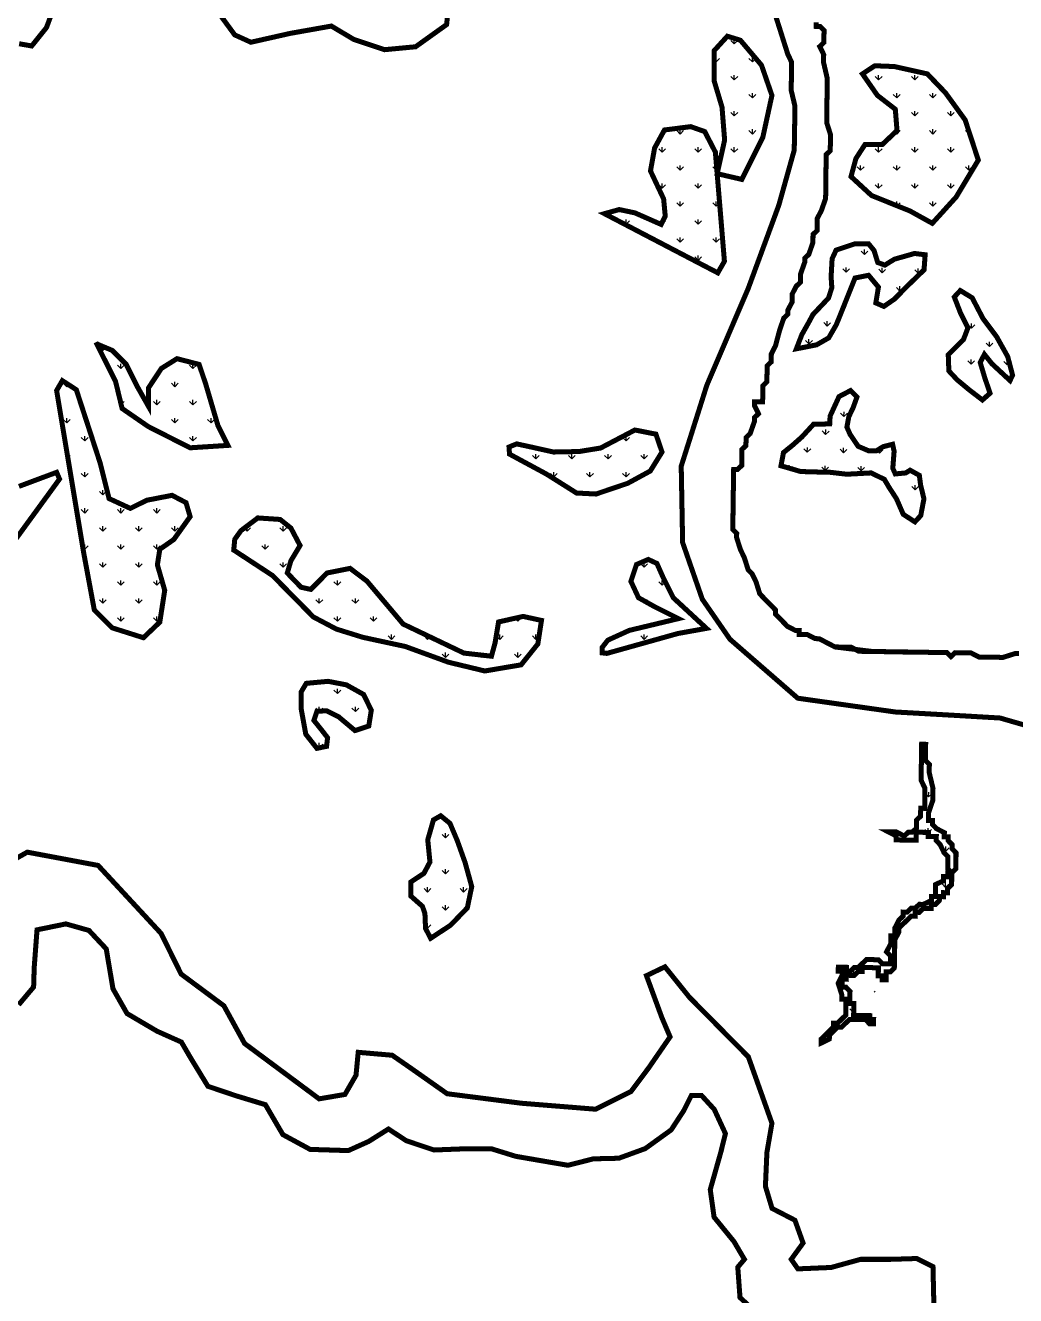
# Model space of a CAD drawing. Header units: metres. Extents: x 8244 to 287678, y 7853 to 2132060.
# Drawn here: x 267409 to 268395, y 2126464 to 2127728 of the extents above; entities that cross this region are included whole.
import ezdxf

# ---------------------------------------------------------------- set-up
doc = ezdxf.new("R2010")
doc.units = ezdxf.units.M
doc.layers.add('MANGROOVE BUFFER ZONE', color=120, linetype='Continuous')

msp = doc.modelspace()

# ---------------------------------------------------------------- hatches: boundary and pattern name
at = {"layer": 'MANGROOVE BUFFER ZONE'}
h = msp.add_hatch(dxfattribs=at)
h.set_pattern_fill('GRASS', color=256)
h.paths.add_polyline_path([(268141.6, 2127688.8), (268120.6, 2127713.6), (268107.6, 2127717.6), (268094.5, 2127703.2), (268094.5, 2127673.1), (268102.3, 2127647), (268104.9, 2127614.3), (268097.5, 2127580.8), (268122, 2127575.1), (268142.9, 2127616.9), (268152, 2127658.7)])
h = msp.add_hatch(dxfattribs=at)
h.set_pattern_fill('GRASS', color=256)
h.paths.add_polyline_path([(268344.3, 2127634.3), (268324.7, 2127661.3), (268306.7, 2127680.1), (268274, 2127687.4), (268254.4, 2127688.2), (268242.1, 2127680.1), (268256.9, 2127658.8), (268274.8, 2127644.9), (268276.5, 2127623.7), (268261.8, 2127609.8), (268244.6, 2127609.8), (268235.6, 2127595.9), (268230.7, 2127577.9), (268251.1, 2127559.1), (268289.6, 2127543.6), (268311.6, 2127531.4), (268335.3, 2127557.5), (268357.4, 2127594.3)])
h = msp.add_hatch(dxfattribs=at)
h.set_pattern_fill('GRASS', color=256)
h.paths.add_polyline_path([(268095.7, 2127602.2), (268085.1, 2127622.7), (268071.2, 2127627.6), (268045, 2127624.3), (268035.2, 2127606.3), (268031.1, 2127583.5), (268044.2, 2127555.7), (268045.8, 2127538.5), (268041.7, 2127530.3), (268015.6, 2127541.8), (268000, 2127545.1), (267985.3, 2127541), (268098.1, 2127482.1), (268104.7, 2127493.6)])
h = msp.add_hatch(dxfattribs=at)
h.set_pattern_fill('GRASS', color=256, angle=-0.8376017)
h.paths.add_polyline_path([(268303.4, 2127485.1), (268304.5, 2127500.1), (268293.9, 2127501.4), (268273.9, 2127495.7), (268264.4, 2127489.8), (268257.3, 2127492.4), (268253.6, 2127504.4), (268248.2, 2127511), (268234.2, 2127510.9), (268215.9, 2127504.8), (268211.9, 2127496.2), (268210.9, 2127478.2), (268211.6, 2127467.4), (268208.3, 2127457), (268192.8, 2127440.6), (268188.4, 2127432.4), (268181.8, 2127420.7), (268176.3, 2127406.5), (268196.5, 2127410.5), (268208.5, 2127417.4), (268216.1, 2127430.6), (268223.3, 2127448.4), (268234.7, 2127477), (268248.2, 2127479.7), (268258, 2127467.9), (268255.4, 2127452.2), (268263.4, 2127448.7), (268273.8, 2127455.9), (268287.8, 2127470)])
h = msp.add_hatch(dxfattribs=at)
h.set_pattern_fill('GRASS', color=256, angle=-0.8376017)
h.paths.add_polyline_path([(268375.6, 2127418.6), (268362.1, 2127436.6), (268351.3, 2127457.3), (268339.5, 2127464.5), (268333.5, 2127458.1), (268339.7, 2127442.1), (268347.1, 2127427.4), (268342.6, 2127415.6), (268327.5, 2127400.7), (268328.1, 2127384.5), (268336.3, 2127375.7), (268348.6, 2127365.5), (268361.5, 2127355.6), (268369.1, 2127362.3), (268363.9, 2127377.5), (268359.3, 2127392.9), (268363.5, 2127401), (268370.9, 2127391.7), (268389, 2127374.9), (268391.5, 2127380.3), (268386.7, 2127398.7)])
h = msp.add_hatch(dxfattribs=at)
h.set_pattern_fill('GRASS', color=256)
h.paths.add_polyline_path([(267588.4, 2127371.5), (267581.8, 2127391), (267559.8, 2127396.7), (267544.3, 2127387), (267531.3, 2127367.4), (267531.3, 2127349.5), (267520.7, 2127368.2), (267509.3, 2127391), (267495.4, 2127404.9), (267479.9, 2127411.4), (267498.7, 2127373.9), (267505.2, 2127347.1), (267531.3, 2127329.1), (267572.9, 2127308), (267610.4, 2127310.4), (267600.6, 2127330)])
h = msp.add_hatch(dxfattribs=at)
h.set_pattern_fill('GRASS', color=256)
h.paths.add_polyline_path([(267540.3, 2127191.5), (267542.7, 2127207), (267556.6, 2127216.7), (267572.9, 2127239.5), (267568.8, 2127253.4), (267554.9, 2127260.7), (267529.7, 2127255.8), (267513.4, 2127247.7), (267492.2, 2127257.5), (267483.2, 2127293.3), (267459.6, 2127365.8), (267445.7, 2127374.8), (267440, 2127365), (267466.9, 2127203.7), (267477.5, 2127146.7), (267495.4, 2127128.8), (267526.4, 2127119), (267542.7, 2127134.5), (267547.6, 2127166.2)])
h = msp.add_hatch(dxfattribs=at)
h.set_pattern_fill('GRASS', color=256, angle=-0.8376017)
h.paths.add_polyline_path([(268229.7, 2127321.5), (268226.6, 2127328.6), (268228.5, 2127338.9), (268232.9, 2127348.2), (268236.6, 2127358.5), (268230.3, 2127365), (268218.8, 2127359), (268209.9, 2127339.6), (268209.5, 2127331.8), (268201.4, 2127331.6), (268193.5, 2127331.5), (268181.7, 2127318.7), (268172.1, 2127310.2), (268163.5, 2127303.3), (268161, 2127290.1), (268180.6, 2127284.4), (268193.9, 2127284), (268210.1, 2127283.6), (268226.5, 2127281.7), (268250.7, 2127283), (268263.9, 2127276.6), (268268.6, 2127268.6), (268275.9, 2127257.4), (268282.7, 2127241.8), (268294.3, 2127234.3), (268300.1, 2127240.5), (268303.3, 2127257.3), (268300, 2127270.8), (268298.7, 2127280.6), (268289.5, 2127285.7), (268285.2, 2127283), (268274.8, 2127282), (268272.3, 2127287.6), (268273.6, 2127304.6), (268272.1, 2127311.5), (268262.6, 2127309.1), (268256, 2127305), (268248.3, 2127305), (268237.8, 2127309.5)])
h = msp.add_hatch(dxfattribs=at)
h.set_pattern_fill('GRASS', color=256)
h.paths.add_polyline_path([(268008.5, 2127272.7), (268030.9, 2127284.9), (268042.6, 2127303.8), (268036.5, 2127321.6), (268015.6, 2127325.7), (267981.5, 2127307.8), (267960.1, 2127304.3), (267934.6, 2127303.8), (267912.2, 2127308.8), (267897.9, 2127311.9), (267890.3, 2127308.8), (267890.8, 2127301.7), (267927.5, 2127281.9), (267957.5, 2127263), (267976.9, 2127262)], flags=17)
h = msp.add_hatch(dxfattribs=at)
h.set_pattern_fill('GRASS', color=256)
h.paths.add_polyline_path([(267748.9, 2127175.3), (267732.1, 2127188), (267709.2, 2127183.4), (267693, 2127167.1), (267683.3, 2127169.2), (267669.6, 2127183.4), (267673.2, 2127195.6), (267682.3, 2127210.8), (267673.2, 2127228.1), (267662.5, 2127236.7), (267640.2, 2127238.2), (267623.4, 2127225.5), (267617.3, 2127216.9), (267616.3, 2127206.2), (267654.9, 2127180.9), (267695.5, 2127139.7), (267718.4, 2127127.6), (267744.8, 2127119.4), (267787, 2127110.3), (267830.1, 2127094.6), (267866.2, 2127085.9), (267902.3, 2127092), (267919, 2127112.8), (267922.6, 2127136.2), (267904.3, 2127140.2), (267879.9, 2127134.7), (267876.4, 2127113.8), (267872.8, 2127100.6), (267845.4, 2127103.7), (267784.9, 2127132.6)])
h = msp.add_hatch(dxfattribs=at)
h.set_pattern_fill('GRASS', color=256)
h.paths.add_polyline_path([(268053.8, 2127158.8), (268043.6, 2127179.2), (268037.5, 2127192.9), (268028.9, 2127196.9), (268017.2, 2127191.9), (268011.6, 2127175.1), (268019.2, 2127158.8), (268035.5, 2127149.7), (268058.9, 2127138), (268010, 2127126.3), (267988.7, 2127116.6), (267983.1, 2127109.5), (267983.1, 2127103.9), (267987.7, 2127103.4), (268058.4, 2127123.2), (268086.8, 2127128.3)], flags=17)
h = msp.add_hatch(dxfattribs=at)
h.set_pattern_fill('GRASS', color=256)
h.paths.add_polyline_path([(267728.4, 2127072.1), (267710.2, 2127075.6), (267688.5, 2127073.6), (267683.4, 2127065), (267683.4, 2127048.3), (267688, 2127023), (267699.1, 2127008.9), (267708.7, 2127010.9), (267709.7, 2127019.5), (267704.2, 2127026.6), (267696.1, 2127036.7), (267699.1, 2127045.8), (267708.7, 2127046.3), (267720.8, 2127040.2), (267737, 2127026.6), (267750.7, 2127031.1), (267753.2, 2127046.8), (267745.6, 2127062.5)], flags=17)
h = msp.add_hatch(dxfattribs=at)
h.set_pattern_fill('GRASS', color=256, angle=-0.8376017)
h.paths.add_polyline_path([(268308.6, 2126989), (268308.7, 2126992.9), (268304.7, 2126997), (268304.8, 2127001), (268304.8, 2127004.9), (268304.9, 2127008.9), (268305, 2127012.9), (268301, 2127013), (268300.9, 2127009), (268300.9, 2127005), (268300.8, 2127001), (268300.8, 2126997), (268300.6, 2126989.1), (268300.6, 2126985.1), (268300.5, 2126981.1), (268300.5, 2126977.1), (268304.3, 2126969.1), (268304.3, 2126965.1), (268304.2, 2126961.1), (268304.1, 2126953.2), (268304, 2126949.2), (268300.1, 2126949.3), (268300, 2126945.3), (268299.9, 2126941.3), (268295.9, 2126937.4), (268295.8, 2126933.4), (268295.8, 2126929.4), (268291.7, 2126925.5), (268287.8, 2126925.5), (268283.7, 2126921.6), (268275.8, 2126925.7), (268271.8, 2126925.8), (268267.9, 2126925.8), (268275.8, 2126921.7), (268275.7, 2126917.8), (268279.7, 2126917.7), (268283.7, 2126917.6), (268291.6, 2126917.5), (268295.6, 2126917.5), (268295.7, 2126925.4), (268299.7, 2126925.4), (268303.7, 2126925.3), (268307.7, 2126925.3), (268307.6, 2126921.3), (268311.6, 2126921.2), (268315.6, 2126921.2), (268315.5, 2126917.2), (268319.4, 2126913.1), (268323.3, 2126905.1), (268327.2, 2126901.1), (268327.2, 2126897.1), (268327.1, 2126893.1), (268327, 2126889.1), (268331, 2126885.1), (268335, 2126889), (268335.1, 2126893), (268335.1, 2126897), (268335.2, 2126901), (268335.2, 2126904.9), (268331.3, 2126909), (268331.4, 2126913), (268327.5, 2126917), (268327.5, 2126921), (268323.5, 2126921), (268323.6, 2126925), (268315.7, 2126929.1), (268311.8, 2126933.2), (268311.8, 2126937.1), (268307.8, 2126937.2), (268307.9, 2126941.2), (268308, 2126945.2), (268312.1, 2126957.1), (268312.2, 2126961), (268312.2, 2126965), (268312.3, 2126969), (268308.5, 2126985)])
h = msp.add_hatch(dxfattribs=at)
h.set_pattern_fill('GRASS', color=256)
h.paths.add_polyline_path([(267846.6, 2126895.2), (267838.7, 2126917.3), (267831.5, 2126934.3), (267822.3, 2126941.8), (267815.1, 2126937.7), (267809.4, 2126917.9), (267811.6, 2126895.8), (267805.6, 2126884.5), (267792.7, 2126876), (267792.7, 2126861.8), (267804.1, 2126851.7), (267806.6, 2126844.5), (267807.2, 2126829.7), (267812.3, 2126819.9), (267832.1, 2126832.9), (267848.8, 2126850.2), (267853.2, 2126871.3)], flags=17)
h = msp.add_hatch(dxfattribs=at)
h.set_pattern_fill('GRASS', color=256, angle=-0.8376017)
h.paths.add_polyline_path([(268286.5, 2126837.9), (268290.5, 2126841.9), (268294.5, 2126841.8), (268294.6, 2126845.8), (268298.5, 2126845.7), (268302.6, 2126849.7), (268306.6, 2126849.6), (268310.5, 2126849.5), (268310.6, 2126853.5), (268314.6, 2126853.5), (268318.6, 2126857.4), (268318.7, 2126861.4), (268322.7, 2126861.3), (268322.7, 2126865.3), (268326.7, 2126865.2), (268326.8, 2126869.2), (268330.8, 2126873.1), (268330.9, 2126877.1), (268330.9, 2126881.1), (268331, 2126885.1), (268327, 2126885.1), (268326.9, 2126881.2), (268322.9, 2126881.2), (268322.9, 2126877.2), (268314.9, 2126873.4), (268314.8, 2126869.4), (268314.8, 2126865.4), (268314.7, 2126861.4), (268310.7, 2126861.5), (268310.7, 2126857.5), (268302.6, 2126853.6), (268298.7, 2126853.7), (268294.6, 2126849.8), (268290.6, 2126849.8), (268286.6, 2126845.9), (268282.6, 2126846), (268282.6, 2126842), (268278.5, 2126838.1), (268274.4, 2126830.2), (268274.4, 2126826.2), (268274.3, 2126822.2), (268270.3, 2126822.3), (268270.3, 2126818.3), (268270.2, 2126814.3), (268266.1, 2126806.4), (268270, 2126802.3), (268270, 2126798.4), (268274, 2126798.3), (268274, 2126802.3), (268274.1, 2126806.3), (268274.2, 2126814.2), (268274.2, 2126818.2), (268278.3, 2126826.1), (268278.4, 2126830.1), (268282.4, 2126834)])
h = msp.add_hatch(dxfattribs=at)
h.set_pattern_fill('GRASS', color=256, angle=-0.8376017)
h.paths.add_polyline_path([(268273.9, 2126794.3), (268269.9, 2126794.4), (268265.9, 2126794.4), (268262, 2126794.5), (268258, 2126798.5), (268254, 2126798.6), (268250.1, 2126798.7), (268246.1, 2126798.7), (268242, 2126794.8), (268238, 2126790.9), (268234, 2126790.9), (268230, 2126787), (268226, 2126787.1), (268226.1, 2126791), (268222.1, 2126791.1), (268218.1, 2126791.2), (268218, 2126787.2), (268222, 2126787.1), (268222, 2126783.1), (268217.9, 2126775.2), (268221.7, 2126763.2), (268221.6, 2126759.2), (268225.6, 2126759.2), (268225.5, 2126755.2), (268225.5, 2126751.2), (268225.4, 2126747.2), (268225.4, 2126743.3), (268221.3, 2126739.3), (268217.3, 2126735.4), (268213.3, 2126735.5), (268213.2, 2126731.5), (268209.2, 2126727.6), (268205.2, 2126723.6), (268201.1, 2126719.7), (268201.1, 2126715.7), (268209.1, 2126719.6), (268209.2, 2126723.6), (268213.2, 2126727.5), (268217.2, 2126731.4), (268221.2, 2126731.4), (268225.2, 2126735.3), (268229.3, 2126739.2), (268233.3, 2126739.2), (268237.3, 2126739.1), (268241.2, 2126739), (268245.2, 2126739), (268249.1, 2126734.9), (268253.1, 2126734.9), (268253.2, 2126738.9), (268249.2, 2126738.9), (268249.3, 2126742.9), (268245.3, 2126743), (268241.3, 2126743), (268237.3, 2126743.1), (268233.3, 2126743.1), (268233.4, 2126747.1), (268233.4, 2126751.1), (268233.5, 2126755.1), (268229.5, 2126755.1), (268229.6, 2126759.1), (268229.6, 2126763.1), (268229.7, 2126767.1), (268225.8, 2126771.1), (268221.8, 2126771.2), (268221.9, 2126775.2), (268221.9, 2126779.2), (268225.9, 2126779.1), (268225.9, 2126783.1), (268229.9, 2126783), (268233.9, 2126783), (268237.9, 2126786.9), (268241.9, 2126786.8), (268242, 2126790.8), (268246, 2126790.7), (268250, 2126790.7), (268253.9, 2126790.6), (268257.9, 2126790.6), (268257.9, 2126786.6), (268257.8, 2126782.6), (268261.8, 2126782.6), (268261.7, 2126778.6), (268265.7, 2126778.5), (268265.8, 2126782.5), (268265.8, 2126786.5), (268269.8, 2126786.4), (268273.8, 2126790.3)])
h = msp.add_hatch(dxfattribs=at)
h.set_pattern_fill('GRASS', color=256, angle=-0.8376017)
h.paths.add_polyline_path([(268289.2, 2126754.3), (268289.3, 2126758.3), (268285.3, 2126758.3), (268281.3, 2126758.4), (268277.4, 2126762.4), (268273.5, 2126766.5), (268273.5, 2126770.4), (268269.6, 2126774.5), (268269.6, 2126770.5), (268265.5, 2126766.6), (268261.5, 2126766.6), (268261.6, 2126770.6), (268257.6, 2126770.7), (268253.6, 2126770.7), (268253.6, 2126766.7), (268253.5, 2126762.8), (268257.5, 2126762.7), (268261.5, 2126762.6), (268265.5, 2126762.6), (268269.4, 2126762.5), (268269.4, 2126758.5), (268273.4, 2126758.5), (268273.3, 2126754.5), (268273.3, 2126750.5), (268277.2, 2126750.5), (268277.2, 2126746.5), (268281.2, 2126746.4), (268285.1, 2126746.4), (268289.1, 2126746.3), (268289.2, 2126750.3)])

# ---------------------------------------------------------------- linework, layer by layer
at = {"layer": 'MANGROOVE BUFFER ZONE', "const_width": 5, "flags": 128}
for points in [[(267443.8, 2127763.7), (267429.9, 2127726.2), (267415.2, 2127707.9), (267402.7, 2127710.1)], [(267831.9, 2127765.9), (267828.2, 2127729.2), (267797.3, 2127707.1), (267766.5, 2127704.2), (267735.6, 2127714.5), (267713.5, 2127727.7), (267672.4, 2127720.4), (267633.4, 2127711.6), (267617.3, 2127718.9), (267603.3, 2127738)], [(268464.5, 2127014.5), (268379, 2127039.1), (268329.3, 2127042), (268274.7, 2127045.1), (268177.7, 2127058.8), (268110.2, 2127117.5), (268082.7, 2127157.3), (268063.1, 2127213.7), (268061.7, 2127289.7), (268087.2, 2127370.3), (268128.4, 2127466.6), (268158.8, 2127549.3), (268174.2, 2127604.3), (268174.4, 2127616.2), (268174.6, 2127628.1), (268174.9, 2127648), (268171.1, 2127664), (268171.3, 2127672), (268171.4, 2127680), (268171.5, 2127691.9), (268167.7, 2127699.9), (268152.5, 2127747.9)], [(268196, 2127731.4), (268196, 2127727.4), (268199.9, 2127727.3), (268203.9, 2127723.3), (268203.8, 2127719.3), (268203.7, 2127715.3), (268203.7, 2127711.3), (268199.6, 2127707.4), (268203.5, 2127699.4), (268203.4, 2127695.4), (268203.4, 2127691.4), (268207.1, 2127675.4), (268207, 2127667.5), (268207, 2127663.5), (268206.9, 2127659.5), (268206.8, 2127655.5), (268206.7, 2127643.6), (268206.6, 2127639.6), (268206.6, 2127635.6), (268206.5, 2127631.6), (268210.3, 2127619.6), (268210.2, 2127615.7), (268210.2, 2127611.7), (268210.1, 2127607.7), (268210.1, 2127603.7), (268206, 2127599.8), (268206, 2127595.8), (268205.9, 2127591.8), (268205.7, 2127579.9), (268205.7, 2127575.9), (268205.6, 2127567.9), (268205.5, 2127560), (268205.4, 2127556), (268201.2, 2127544.1), (268197.1, 2127536.2), (268197.1, 2127532.2), (268197, 2127524.3), (268192.9, 2127520.3), (268192.8, 2127512.4), (268188.7, 2127500.5), (268184.6, 2127496.6), (268184.6, 2127492.6), (268180.4, 2127480.7), (268180.3, 2127476.7), (268180.3, 2127472.7), (268176.2, 2127468.8), (268172.1, 2127460.9), (268172.1, 2127456.9), (268172, 2127452.9), (268167.9, 2127445), (268167.9, 2127441.1), (268163.8, 2127437.1), (268159.7, 2127425.2), (268155.5, 2127409.4), (268151.4, 2127401.5), (268151.3, 2127393.5), (268147.2, 2127389.6), (268147.2, 2127385.6), (268147, 2127377.6), (268147, 2127373.7), (268142.9, 2127369.7), (268142.9, 2127365.7), (268142.8, 2127361.8), (268142.8, 2127357.8), (268142.7, 2127353.8), (268138.7, 2127353.9), (268134.7, 2127353.9), (268134.7, 2127349.9), (268138.6, 2127341.9), (268134.5, 2127338), (268134.5, 2127334), (268130.3, 2127322.1), (268126.3, 2127318.2), (268126.1, 2127310.2), (268122.1, 2127306.3), (268122, 2127302.3), (268121.9, 2127294.4), (268121.9, 2127290.4), (268117.8, 2127286.5), (268113.9, 2127286.5), (268113.8, 2127282.5), (268113.7, 2127278.6), (268113.6, 2127270.6), (268113.6, 2127266.6), (268113.4, 2127258.6), (268113.3, 2127250.7), (268113.3, 2127246.7), (268113.2, 2127238.7), (268113.1, 2127234.8), (268113, 2127230.8), (268113, 2127226.8), (268116.9, 2127222.8), (268116.8, 2127218.8), (268120.6, 2127206.8), (268124.5, 2127198.7), (268128.3, 2127186.7), (268132.2, 2127182.7), (268136.1, 2127174.7), (268139.9, 2127162.7), (268143.8, 2127158.6), (268147.8, 2127154.6), (268151.7, 2127150.6), (268155.6, 2127146.5), (268155.5, 2127142.5), (268159.5, 2127138.5), (268167.3, 2127130.4), (268175.2, 2127126.3), (268179.2, 2127126.3), (268179.1, 2127122.3), (268183.1, 2127122.2), (268187.1, 2127122.2), (268195, 2127118.1), (268199, 2127118), (268206.9, 2127113.9), (268214.8, 2127109.8), (268222.8, 2127109.7), (268230.7, 2127109.6), (268238.6, 2127105.5), (268246.6, 2127105.4), (268258.5, 2127105.2), (268266.5, 2127105.1), (268282.4, 2127104.8), (268286.4, 2127104.8), (268302.3, 2127104.5), (268306.3, 2127104.5), (268310.3, 2127104.4), (268314.3, 2127104.4), (268322.2, 2127104.3), (268326.2, 2127104.2), (268330.1, 2127100.2), (268334.2, 2127104.1), (268338.2, 2127104), (268342.1, 2127104), (268346.1, 2127103.9), (268350.1, 2127103.9), (268358, 2127099.8), (268362, 2127099.7), (268369.9, 2127099.6), (268377.9, 2127099.5), (268381.9, 2127099.4), (268393.9, 2127103.2), (268397.9, 2127103.2)], [(267479.1, 2127413), (267498.7, 2127373.9), (267505.2, 2127347.1), (267531.3, 2127329.1), (267572.9, 2127308), (267610.4, 2127310.4), (267600.6, 2127330), (267588.4, 2127371.5), (267581.8, 2127391), (267559.8, 2127396.7), (267544.3, 2127387), (267531.3, 2127367.4), (267531.3, 2127349.5), (267520.7, 2127368.2), (267509.3, 2127391), (267495.4, 2127404.9), (267479.9, 2127411.4)], [(267402.5, 2127269.6), (267440, 2127283.6), (267442.9, 2127276.9), (267399.6, 2127217.5)], [(268251.9, 2127105.3), (268214.8, 2127109.8)], [(267378.4, 2126887.3), (267410.8, 2126905.6), (267481.3, 2126892.4), (267544, 2126824.7), (267563.9, 2126784.3), (267606.5, 2126752.7), (267627.1, 2126715.2), (267701.3, 2126660.1), (267727, 2126664.5), (267738, 2126683.6), (267740.2, 2126706.4), (267774, 2126703.5), (267793.2, 2126690.2), (267828.7, 2126665.2), (267902.9, 2126655.7), (267976.4, 2126649.8), (268011.7, 2126667.4), (268029.3, 2126690.9), (268050.6, 2126721.8), (268042.5, 2126740.8), (268027.1, 2126782.7), (268045.5, 2126791.5), (268069.7, 2126761.4), (268128.5, 2126701.9), (268152, 2126635.8), (268147, 2126606.9), (268145.5, 2126573.1), (268152.1, 2126551.1), (268174.9, 2126539.3), (268183, 2126516.6), (268171.2, 2126500.4), (268177.8, 2126490.9), (268210.9, 2126492.3), (268240.3, 2126500.4), (268270.4, 2126500.4), (268296.1, 2126501.2), (268312.3, 2126493.1), (268313, 2126463), (268313.8, 2126435.1)], [(268140.4, 2126443.6), (268120.2, 2126462.4), (268118, 2126492.6), (268124.6, 2126500.4), (268114.2, 2126518.1), (268094.4, 2126542.4), (268090.6, 2126569.8), (268101.2, 2126607.3), (268105.7, 2126625.5), (268094.6, 2126649.6), (268081.9, 2126663.5), (268071.7, 2126663.3), (268064.3, 2126648.5), (268051.7, 2126629.2), (268025.9, 2126610.6), (267999.6, 2126601), (267974.3, 2126600.4), (267948.9, 2126594), (267928.4, 2126597.5), (267897, 2126602.9), (267873.1, 2126610.3), (267846.4, 2126610.4), (267815.6, 2126609.2), (267788.1, 2126618.4), (267770.3, 2126630.1), (267750.6, 2126617.7), (267730.3, 2126608.6), (267692.3, 2126609.8), (267665.2, 2126624.5), (267647.8, 2126654.3), (267618.4, 2126663.2), (267590.6, 2126672.6), (267572.8, 2126701.8), (267564.2, 2126716.6), (267540, 2126727.4), (267510.1, 2126745), (267496.1, 2126769.6), (267489.4, 2126809.3), (267472.2, 2126827.7), (267449.2, 2126834.2), (267420.5, 2126828.3), (267417.7, 2126790.9), (267417.1, 2126771.4), (267402.2, 2126753.7)]]:
    msp.add_lwpolyline(points, dxfattribs=at)
for points in [[(268122, 2127575.1), (268142.9, 2127616.9), (268152, 2127658.7), (268141.6, 2127688.8), (268120.6, 2127713.6), (268107.6, 2127717.6), (268094.5, 2127703.2), (268094.5, 2127673.1), (268102.3, 2127647), (268104.9, 2127614.3), (268097.5, 2127580.8)], [(268230.7, 2127577.9), (268251.1, 2127559.1), (268289.6, 2127543.6), (268311.6, 2127531.4), (268335.3, 2127557.5), (268357.4, 2127594.3), (268344.3, 2127634.3), (268324.7, 2127661.3), (268306.7, 2127680.1), (268274, 2127687.4), (268254.4, 2127688.2), (268242.1, 2127680.1), (268256.9, 2127658.8), (268274.8, 2127644.9), (268276.5, 2127623.7), (268261.8, 2127609.8), (268244.6, 2127609.8), (268235.6, 2127595.9)], [(267985.3, 2127541), (268098.1, 2127482.1), (268104.7, 2127493.6), (268095.7, 2127602.2), (268085.1, 2127622.7), (268071.2, 2127627.6), (268045, 2127624.3), (268035.2, 2127606.3), (268031.1, 2127583.5), (268044.2, 2127555.7), (268045.8, 2127538.5), (268041.7, 2127530.3), (268015.6, 2127541.8), (268000, 2127545.1)], [(267440, 2127365), (267466.9, 2127203.7), (267477.5, 2127146.7), (267495.4, 2127128.8), (267526.4, 2127119), (267542.7, 2127134.5), (267547.6, 2127166.2), (267540.3, 2127191.5), (267542.7, 2127207), (267556.6, 2127216.7), (267572.9, 2127239.5), (267568.8, 2127253.4), (267554.9, 2127260.7), (267529.7, 2127255.8), (267513.4, 2127247.7), (267492.2, 2127257.5), (267483.2, 2127293.3), (267459.6, 2127365.8), (267445.7, 2127374.8)], [(267890.8, 2127301.7), (267927.5, 2127281.9), (267957.5, 2127263), (267976.9, 2127262), (268008.5, 2127272.7), (268030.9, 2127284.9), (268042.6, 2127303.8), (268036.5, 2127321.6), (268015.6, 2127325.7), (267981.5, 2127307.8), (267960.1, 2127304.3), (267934.6, 2127303.8), (267912.2, 2127308.8), (267897.9, 2127311.9), (267890.3, 2127308.8)], [(267616.3, 2127206.2), (267654.9, 2127180.9), (267695.5, 2127139.7), (267718.4, 2127127.6), (267744.8, 2127119.4), (267787, 2127110.3), (267830.1, 2127094.6), (267866.2, 2127085.9), (267902.3, 2127092), (267919, 2127112.8), (267922.6, 2127136.2), (267904.3, 2127140.2), (267879.9, 2127134.7), (267876.4, 2127113.8), (267872.8, 2127100.6), (267845.4, 2127103.7), (267784.9, 2127132.6), (267748.9, 2127175.3), (267732.1, 2127188), (267709.2, 2127183.4), (267693, 2127167.1), (267683.3, 2127169.2), (267669.6, 2127183.4), (267673.2, 2127195.6), (267682.3, 2127210.8), (267673.2, 2127228.1), (267662.5, 2127236.7), (267640.2, 2127238.2), (267623.4, 2127225.5), (267617.3, 2127216.9)], [(267987.7, 2127103.4), (268058.4, 2127123.2), (268086.8, 2127128.3), (268053.8, 2127158.8), (268043.6, 2127179.2), (268037.5, 2127192.9), (268028.9, 2127196.9), (268017.2, 2127191.9), (268011.6, 2127175.1), (268019.2, 2127158.8), (268035.5, 2127149.7), (268058.9, 2127138), (268010, 2127126.3), (267988.7, 2127116.6), (267983.1, 2127109.5), (267983.1, 2127103.9)], [(267699.1, 2127008.9), (267688, 2127023), (267683.4, 2127048.3), (267683.4, 2127065), (267688.5, 2127073.6), (267710.2, 2127075.6), (267728.4, 2127072.1), (267745.6, 2127062.5), (267753.2, 2127046.8), (267750.7, 2127031.1), (267737, 2127026.6), (267720.8, 2127040.2), (267708.7, 2127046.3), (267699.1, 2127045.8), (267696.1, 2127036.7), (267704.2, 2127026.6), (267709.7, 2127019.5), (267708.7, 2127010.9)], [(267812.3, 2126819.9), (267832.1, 2126832.9), (267848.8, 2126850.2), (267853.2, 2126871.3), (267846.6, 2126895.2), (267838.7, 2126917.3), (267831.5, 2126934.3), (267822.3, 2126941.8), (267815.1, 2126937.7), (267809.4, 2126917.9), (267811.6, 2126895.8), (267805.6, 2126884.5), (267792.7, 2126876), (267792.7, 2126861.8), (267804.1, 2126851.7), (267806.6, 2126844.5), (267807.2, 2126829.7)]]:
    msp.add_lwpolyline(points, close=True, dxfattribs=at)
at = {"layer": 'MANGROOVE BUFFER ZONE', "const_width": 5}
for points in [[(268303.4, 2127485.1), (268304.5, 2127500.1), (268293.9, 2127501.4), (268273.9, 2127495.7), (268264.4, 2127489.8), (268257.3, 2127492.4), (268253.6, 2127504.4), (268248.2, 2127511), (268234.2, 2127510.9), (268215.9, 2127504.8), (268211.9, 2127496.2), (268210.9, 2127478.2), (268211.6, 2127467.4), (268208.3, 2127457), (268192.8, 2127440.6), (268188.4, 2127432.4), (268181.8, 2127420.7), (268176.3, 2127406.5), (268196.5, 2127410.5), (268208.5, 2127417.4), (268216.1, 2127430.6), (268223.3, 2127448.4), (268234.7, 2127477), (268248.2, 2127479.7), (268258, 2127467.9), (268255.4, 2127452.2), (268263.4, 2127448.7), (268273.8, 2127455.9), (268287.8, 2127470), (268303.4, 2127485.1)], [(268375.6, 2127418.6), (268362.1, 2127436.6), (268351.3, 2127457.3), (268339.5, 2127464.5), (268333.5, 2127458.1), (268339.7, 2127442.1), (268347.1, 2127427.4), (268342.6, 2127415.6), (268327.5, 2127400.7), (268328.1, 2127384.5), (268336.3, 2127375.7), (268348.6, 2127365.5), (268361.5, 2127355.6), (268369.1, 2127362.3), (268363.9, 2127377.5), (268359.3, 2127392.9), (268363.5, 2127401), (268370.9, 2127391.7), (268389, 2127374.9), (268391.5, 2127380.3), (268386.7, 2127398.7), (268375.6, 2127418.6)], [(268229.7, 2127321.5), (268226.6, 2127328.6), (268228.5, 2127338.9), (268232.9, 2127348.2), (268236.6, 2127358.5), (268230.3, 2127365), (268218.8, 2127359), (268209.9, 2127339.6), (268209.5, 2127331.8), (268201.4, 2127331.6), (268193.5, 2127331.5), (268181.7, 2127318.7), (268172.1, 2127310.2), (268163.5, 2127303.3), (268161, 2127290.1), (268180.6, 2127284.4), (268193.9, 2127284), (268210.1, 2127283.6), (268226.5, 2127281.7), (268250.7, 2127283), (268263.9, 2127276.6), (268268.6, 2127268.6), (268275.9, 2127257.4), (268282.7, 2127241.8), (268294.3, 2127234.3), (268300.1, 2127240.5), (268303.3, 2127257.3), (268300, 2127270.8), (268298.7, 2127280.6), (268289.5, 2127285.7), (268285.2, 2127283), (268274.8, 2127282), (268272.3, 2127287.6), (268273.6, 2127304.6), (268272.1, 2127311.5), (268262.6, 2127309.1), (268256, 2127305), (268248.3, 2127305), (268237.8, 2127309.5), (268229.7, 2127321.5)], [(268308.6, 2126989), (268308.7, 2126992.9), (268304.7, 2126997), (268304.8, 2127001), (268304.8, 2127004.9), (268304.9, 2127008.9), (268305, 2127012.9), (268301, 2127013), (268300.9, 2127009), (268300.9, 2127005), (268300.8, 2127001), (268300.8, 2126997), (268300.6, 2126989.1), (268300.6, 2126985.1), (268300.5, 2126981.1), (268300.5, 2126977.1), (268304.3, 2126969.1), (268304.3, 2126965.1), (268304.2, 2126961.1), (268304.1, 2126953.2), (268304, 2126949.2), (268300.1, 2126949.3), (268300, 2126945.3), (268299.9, 2126941.3), (268295.9, 2126937.4), (268295.8, 2126933.4), (268295.8, 2126929.4), (268291.7, 2126925.5), (268287.8, 2126925.5), (268283.7, 2126921.6), (268275.8, 2126925.7), (268271.8, 2126925.8), (268267.9, 2126925.8), (268275.8, 2126921.7), (268275.7, 2126917.8), (268279.7, 2126917.7), (268283.7, 2126917.6), (268291.6, 2126917.5), (268295.6, 2126917.5), (268295.7, 2126925.4), (268299.7, 2126925.4), (268303.7, 2126925.3), (268307.7, 2126925.3), (268307.6, 2126921.3), (268311.6, 2126921.2), (268315.6, 2126921.2), (268315.5, 2126917.2), (268319.4, 2126913.1), (268323.3, 2126905.1), (268327.2, 2126901.1), (268327.2, 2126897.1), (268327.1, 2126893.1), (268327, 2126889.1), (268331, 2126885.1), (268335, 2126889), (268335.1, 2126893), (268335.1, 2126897), (268335.2, 2126901), (268335.2, 2126904.9), (268331.3, 2126909), (268331.4, 2126913), (268327.5, 2126917), (268327.5, 2126921), (268323.5, 2126921), (268323.6, 2126925), (268315.7, 2126929.1), (268311.8, 2126933.2), (268311.8, 2126937.1), (268307.8, 2126937.2), (268307.9, 2126941.2), (268308, 2126945.2), (268312.1, 2126957.1), (268312.2, 2126961), (268312.2, 2126965), (268312.3, 2126969), (268308.5, 2126985), (268308.6, 2126989)], [(268286.5, 2126837.9), (268290.5, 2126841.9), (268294.5, 2126841.8), (268294.6, 2126845.8), (268298.5, 2126845.7), (268302.6, 2126849.7), (268306.6, 2126849.6), (268310.5, 2126849.5), (268310.6, 2126853.5), (268314.6, 2126853.5), (268318.6, 2126857.4), (268318.7, 2126861.4), (268322.7, 2126861.3), (268322.7, 2126865.3), (268326.7, 2126865.2), (268326.8, 2126869.2), (268330.8, 2126873.1), (268330.9, 2126877.1), (268330.9, 2126881.1), (268331, 2126885.1), (268327, 2126885.1), (268326.9, 2126881.2), (268322.9, 2126881.2), (268322.9, 2126877.2), (268314.9, 2126873.4), (268314.8, 2126869.4), (268314.8, 2126865.4), (268314.7, 2126861.4), (268310.7, 2126861.5), (268310.7, 2126857.5), (268302.6, 2126853.6), (268298.7, 2126853.7), (268294.6, 2126849.8), (268290.6, 2126849.8), (268286.6, 2126845.9), (268282.6, 2126846), (268282.6, 2126842), (268278.5, 2126838.1), (268274.4, 2126830.2), (268274.4, 2126826.2), (268274.3, 2126822.2), (268270.3, 2126822.3), (268270.3, 2126818.3), (268270.2, 2126814.3), (268266.1, 2126806.4), (268270, 2126802.3), (268270, 2126798.4), (268274, 2126798.3), (268274, 2126802.3), (268274.1, 2126806.3), (268274.2, 2126814.2), (268274.2, 2126818.2), (268278.3, 2126826.1), (268278.4, 2126830.1), (268282.4, 2126834), (268286.5, 2126837.9)], [(268273.9, 2126794.3), (268269.9, 2126794.4), (268265.9, 2126794.4), (268262, 2126794.5), (268258, 2126798.5), (268254, 2126798.6), (268250.1, 2126798.7), (268246.1, 2126798.7), (268242, 2126794.8), (268238, 2126790.9), (268234, 2126790.9), (268230, 2126787), (268226, 2126787.1), (268226.1, 2126791), (268222.1, 2126791.1), (268218.1, 2126791.2), (268218, 2126787.2), (268222, 2126787.1), (268222, 2126783.1), (268217.9, 2126775.2), (268221.7, 2126763.2), (268221.6, 2126759.2), (268225.6, 2126759.2), (268225.5, 2126755.2), (268225.5, 2126751.2), (268225.4, 2126747.2), (268225.4, 2126743.3), (268221.3, 2126739.3), (268217.3, 2126735.4), (268213.3, 2126735.5), (268213.2, 2126731.5), (268209.2, 2126727.6), (268205.2, 2126723.6), (268201.1, 2126719.7), (268201.1, 2126715.7), (268209.1, 2126719.6), (268209.2, 2126723.6), (268213.2, 2126727.5), (268217.2, 2126731.4), (268221.2, 2126731.4), (268225.2, 2126735.3), (268229.3, 2126739.2), (268233.3, 2126739.2), (268237.3, 2126739.1), (268241.2, 2126739), (268245.2, 2126739), (268249.1, 2126734.9), (268253.1, 2126734.9), (268253.2, 2126738.9), (268249.2, 2126738.9), (268249.3, 2126742.9), (268245.3, 2126743), (268241.3, 2126743), (268237.3, 2126743.1), (268233.3, 2126743.1), (268233.4, 2126747.1), (268233.4, 2126751.1), (268233.5, 2126755.1), (268229.5, 2126755.1), (268229.6, 2126759.1), (268229.6, 2126763.1), (268229.7, 2126767.1), (268225.8, 2126771.1), (268221.8, 2126771.2), (268221.9, 2126775.2), (268221.9, 2126779.2), (268225.9, 2126779.1), (268225.9, 2126783.1), (268229.9, 2126783), (268233.9, 2126783), (268237.9, 2126786.9), (268241.9, 2126786.8), (268242, 2126790.8), (268246, 2126790.7), (268250, 2126790.7), (268253.9, 2126790.6), (268257.9, 2126790.6), (268257.9, 2126786.6), (268257.8, 2126782.6), (268261.8, 2126782.6), (268261.7, 2126778.6), (268265.7, 2126778.5), (268265.8, 2126782.5), (268265.8, 2126786.5), (268269.8, 2126786.4), (268273.8, 2126790.3), (268273.9, 2126794.3)]]:
    msp.add_lwpolyline(points, close=True, dxfattribs=at)

doc.saveas('drawing.dxf')
